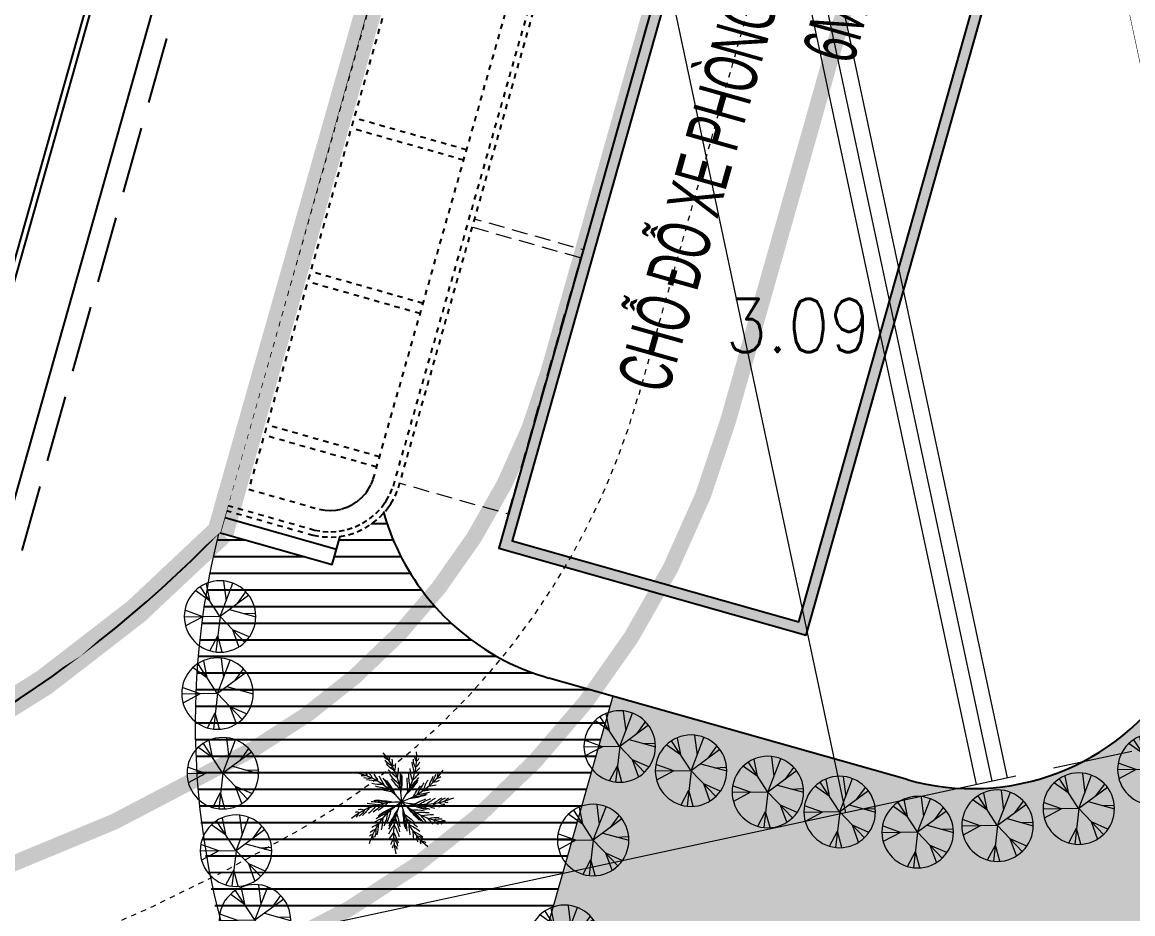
# Model space of a CAD drawing. Header units: millimetres. Extents: x 583747 to 596416, y 2304962 to 2309584.
# Drawn here: x 595666.33 to 595687.21, y 2307251.1 to 2307267.86 of the extents above; entities that cross this region are included whole.
import ezdxf
from ezdxf.enums import TextEntityAlignment as Align

# ---------------------------------------------------------------- set-up
doc = ezdxf.new("R2010")
doc.units = ezdxf.units.MM
doc.set_wipeout_variables(frame=1)
for name, pattern in [('CONTINOUS', [0]), ('DASH', [0.35, 0.25, -0.1]), ('DASH2-1', [3, 2, -1]), ('DASHED', [4.5, 3, -1.5]), ('{Long Duong}', [2.3, 1.5, -0.8])]:
    doc.linetypes.add(name, pattern=pattern)
for name, color, linetype, lineweight in [('A-DOOR', 1, 'Continuous', 9), ('A-GENM-____-OTLN', 13, 'Continuous', 9), ('bo dat CXCL', 95, 'Continuous', 18), ('Code Cao do', 7, 'Continuous', 0), ('D-building block', 8, 'Continuous', 13), ('duong chua chay', 1, 'Continuous', 15), ('Duong RG Thua', 7, 'Continuous', 0), ('KT-Chu viet', 255, 'Continuous', 20), ('KT-DV2', 7, 'Continuous', 15), ('KT-NEN', 250, 'Continuous', 0), ('KT-Net cat', 1, 'Continuous', 40), ('KT-Net thay', 7, 'Continuous', 20), ('KT-TMB', 7, 'Continuous', 0), ('KT_lo dat', 1, 'Continuous', 40), ('KT_Ms', 100, 'Continuous', 5), ('Level 15', 7, 'Continuous', 0), ('Long Duong_ Phan Cach chat lieu rair mat', 7, 'Continuous', 0), ('đường pccc', 6, 'Continuous', 13)]:
    doc.layers.add(name, color=color, linetype=linetype, lineweight=lineweight)
for name, color, linetype in [('A-FLOR-STRS', 1, 'Continuous'), ('A-GLAZ', 135, 'Continuous'), ('A-WALL-PATT', 251, 'Continuous'), ('AFP-KERB-LINE', 2, 'Continuous'), ('canopy', 2, 'DASH'), ('ccu12-Thay', 7, 'Continuous'), ('IDEA - dim', 251, 'Continuous'), ('KT-Vat lieu', 250, 'Continuous'), ('Xref_NT1+NT2_MBDV Cot vach_220729$0$ccu12-Thay', 7, 'Continuous')]:
    doc.layers.add(name, color=color, linetype=linetype)
doc.layers.add('A-TREES', color=7, linetype='Continuous', lineweight=5, true_color=0x4b833f)
doc.styles.add('Style-STANDARD', font='STANDARD.shx')
doc.styles.add('VnAvantH', font='')
doc.styles.get('VnAvantH').set_extended_font_data('.VnAvantH')

# ---------------------------------------------------------------- blocks, each defined once
blk = doc.blocks.new('wwww1')
at = {"layer": 'Duong RG Thua', "color": 7, "linetype": 'Continuous', "lineweight": 0}
for p, q in [((595684.6876056807, 2307253.699966209), (595669.7534556639, 2307323.761360677)), ((595684.3943191015, 2307253.636852633), (595669.5096831982, 2307323.465958832)), ((595684.101032522, 2307253.573739056), (595669.2784853079, 2307323.111565194))]:
    blk.add_line(p, q, dxfattribs=at)
at = {"layer": 'Duong RG Thua', "color": 7, "lineweight": 0}
for p, q in [((595667.4004751612, 2307320.002488655), (595681.6409566507, 2307253.044344948)), ((595684.843246309, 2307253.733459173), (595681.6409566505, 2307253.044344949)), ((595681.6409566505, 2307253.044344948), (595666.1495913179, 2307249.71339871))]:
    blk.add_line(p, q, dxfattribs=at)
at = {"layer": 'Long Duong_ Phan Cach chat lieu rair mat', "color": 4, "linetype": '{Long Duong}', "lineweight": 0}
blk.add_line((595696.0200593193, 2307256.095871948), (595684.8432463092, 2307253.733459173), dxfattribs=at)
at = {"layer": 'Code Cao do', "color": 212, "linetype": 'Continuous', "lineweight": 0, "style": 'Style-STANDARD'}
blk.add_text('3.09', height=1, rotation=359.9972999999998, dxfattribs=at).set_placement((595679.3842914667, 2307262.205401366), align=Align.MIDDLE_LEFT)
blk = doc.blocks.new('NEN')
at = {"layer": 'Level 15', "color": 152, "linetype": 'DASH', "lineweight": 13, "ltscale": 5, "true_color": 0x2776bb, "const_width": 0.01, "flags": 128}
blk.add_lwpolyline([(595676.7959477246, 2307316.238442715), (595672.1154765871, 2307334.115442853), (595669.7661375185, 2307334.929404999), (595660.8263181637, 2307328.16590411), (595637.3067715189, 2307310.254500783), (595613.6242579552, 2307293.167266415, 0.6848770391189095), (595643.956996487, 2307179.344669219), (595664.3256569956, 2307177.170944603), (595702.755827632, 2307178.351808255), (595705.6093727332, 2307181.995913648)], format="xyb", close=True, dxfattribs=at)
blk = doc.blocks.new('clt')
at = {"layer": 'IDEA - dim'}
for p, q in [((4740.000008931092, 10660), (4740.000008931122, 2900.000000000116)), ((13250.00000893109, 10660.00000000012), (13250.00000893109, 2900.000000000175)), ((21760.00000893108, 10660.00000000006), (21760.00000893109, 2900.000000000175)), ((6995.000008931092, 6780.000000000058), (2485.000008931122, 6780.000000000116)), ((15505.00000893111, 6780.000000000175), (10995.00000893112, 6780.000000000175)), ((24015.00000893108, 6780.000000000175), (19505.00000893109, 6780.000000000116))]:
    blk.add_line(p, q, dxfattribs=at)
for points in [[(299.9999999934516, 11500.00000000076), (26200.00001786214, 11500.00000000006), (26200.00001786218, 13500.00000000017), (299.9999999934807, 13500.00000000087)], [(485.0000089310925, 2400), (8995.000008931092, 2400), (8995.000008931092, 11300), (485.0000089310925, 11300)], [(8995.000008931092, 2400.000000000116), (17505.00000893111, 2400.000000000116), (17505.00000893109, 11300.00000000012), (8995.000008931092, 11300.00000000012)], [(17505.00000893111, 2400.000000000058), (26015.00000893109, 2400.000000000058), (26015.00000893106, 11300.00000000006), (17505.00000893108, 11300)], [(2485.000008931122, 2900.000000000116), (6995.000008931092, 2900.000000000058), (6995.000008931092, 10660.00000000006), (2485.000008931122, 10660.00000000006)], [(10995.00000893112, 2900.000000000233), (15505.00000893109, 2900.000000000233), (15505.00000893111, 10660.00000000017), (10995.00000893112, 10660.00000000017)], [(19505.00000893109, 2900.000000000175), (24015.00000893108, 2900.000000000175), (24015.00000893108, 10660.00000000012), (19505.00000893112, 10660.00000000012)], [(299.9999999933352, 2199.999999999884), (26200.00001786201, 2199.999999999884), (26200.000017862, 199.9999999998254), (299.9999999933061, 199.9999999997672)]]:
    blk.add_lwpolyline(points, close=True, dxfattribs=at)
for centre, radius in [((4740.000008931151, 9266.000000000058), 1121.308658276913), ((4740.000008931151, 9266.000000000058), 1024.962504430752), ((13250.00000893115, 9266.000000000116), 1121.308658276913), ((13250.00000893115, 9266.000000000116), 1024.962504430752), ((21760.00000893112, 9266.000000000058), 1121.308658276913), ((21760.00000893112, 9266.000000000058), 1024.962504430752), ((4740.000008931122, 6780.000000000058), 1121.308658276913), ((4740.000008931122, 6780.000000000058), 1024.962504430752), ((13250.00000893109, 6780.000000000175), 1121.308658276913), ((13250.00000893109, 6780.000000000175), 1024.962504430752), ((21760.00000893109, 6780.000000000116), 1121.308658276913), ((21760.00000893109, 6780.000000000116), 1024.962504430752), ((4740.000008931034, 4294.000000000116), 1121.308658276913), ((4740.000008931034, 4294.000000000116), 1024.962504430752), ((13250.00000893101, 4294.000000000175), 1121.308658276913), ((13250.00000893101, 4294.000000000175), 1024.962504430752), ((21760.00000893099, 4294.000000000116), 1121.308658276913), ((21760.00000893099, 4294.000000000116), 1024.962504430752)]:
    blk.add_circle(centre, radius, dxfattribs=at)
at = {"layer": 'KT-Net cat'}
for points in [[(26500.00001786224, 11299.99999999988), (1.164153218269348e-10, 11300.00000000052), (1.746229827404022e-10, 13700.00000000064), (26500.00001786229, 13699.99999999994)], [(26500.00001786211, 2400.000000000175), (-2.91038304567337e-11, 2400.000000000175), (0, 5.820766091346741e-11), (26500.0000178621, 5.820766091346741e-11)]]:
    blk.add_lwpolyline(points, close=True, dxfattribs=at)
blk = doc.blocks.new('werwer')
at = {"layer": 'A-GENM-____-OTLN', "linetype": 'DASHED', "ltscale": 100}
for p, q in [((-17415.71466629393, -23694.15132067259, -0.00408353784657949), (-22415.7126435861, -23698.64877360687, -0.00408266918785877)), ((-22415.7126435861, -23698.64877360687, -0.00408266918785877), (-22413.6438152343, -25998.64784315974, -0.004082616487065901)), ((-17413.645837944, -25994.1503902236, -0.004083485145786622), (-17415.71466629393, -23694.15132067259, -0.00408353784657949)), ((-22413.6438152343, -25998.64784315974, -0.004082616487065901), (-17413.645837944, -25994.1503902236, -0.004083485145786622))]:
    blk.add_line(p, q, dxfattribs=at)
blk = doc.blocks.new('Tree')
for p, q in [((487974.1397559046, 311902.0154153705), (487959.6186299919, 312449.4555874467)), ((487818.7585520147, 311431.8140665293), (487178.271296501, 312231.0179972649)), ((487323.9620518087, 312328.5440708995), (487469.608952999, 311867.4923955798)), ((487812.5491589903, 311435.622189641), (488148.1264930962, 312404.1957123876)), ((487974.1397559046, 311902.0154153705), (488379.603203833, 312288.4990506768)), ((487050.4925100802, 312107.0366401076), (487469.608952999, 311867.4923955798)), ((486823.3698589205, 311653.9503079057), (487333.2957089542, 311412.6646906734)), ((487812.5491589903, 311435.622189641), (486789.5399913191, 311386.6173636317)), ((486977.3624589442, 310842.8233063221), (487812.5491589903, 311435.622189641)), ((487535.9686889647, 311239.3123333454), (487498.6340693234, 310462.4556865096)), ((487812.5491589903, 311435.622189641), (487803.9767764806, 311435.5773043036)), ((487812.5491589903, 311435.622189641), (487812.5042736529, 311444.1945721507)), ((487812.5491589903, 311435.622189641), (487821.1215414404, 311435.6670749187)), ((487812.5491589903, 311435.622189641), (487812.594044268, 311427.0498071313)), ((487812.5491589903, 311435.622189641), (488815.2738754748, 311227.0700611472)), ((487812.5491589903, 311435.622189641), (488294.8941477536, 310532.1300956607)), ((488836.1503732799, 311401.1427559257), (488359.1722272633, 311321.9372298717)), ((488762.6964671611, 311056.9688814878), (488359.1722272633, 311321.9372298717)), ((487312.5729995965, 311080.7507180572), (486909.7755491136, 310951.9356693625)), ((488053.6695394515, 310983.9669960737), (488455.6363497971, 310662.9774998426)), ((488053.6695394515, 310983.9669960737), (488100.2619105576, 310471.6760370135)), ((487524.2228202223, 310836.3250343204), (487406.3617597221, 310519.2875810862))]:
    blk.add_line(p, q)
blk.add_circle((487812.5491589903, 311435.622189641), 1024.182225)
blk = doc.blocks.new('p014')
for centre, radius, start, end in [((-0.1002984563216813, 2.837948208908905), 0.2454015507522421, 173.7791131581185, 233.0395476445508), ((4.412683401570163, 1.746537685637719), 4.745752700030372, 161.8705755670265, 201.5936322851244), ((-1.149711181349574, 3.042569913135672), 1.147504384321707, 317.439100214118, 345.0126682207147), ((-0.5875337241402434, 3.145792784648656), 0.565883779157175, 308.4321033836335, 338.3515154963578), ((2.543346768475729, 4.006688895475989), 4.745752700030372, 197.8705755670275, 237.5936322851262), ((-1.749247259640256, 2.23699437670971), 0.2454015507522421, 209.7791131581185, 269.0395476445495), ((-2.324375373182349, 2.199656165288758), 0.565883779157175, 344.4321033836335, 14.35151549635747), ((-2.718513608344587, 1.785707489507679), 1.147504384321707, 353.4391002141185, 21.01266822071408), ((4.463120370560844, 4.80361697331432), 5.600359035970981, 206.1882950709169, 211.1385601171342), ((0.1368873331433207, 2.687655349403421), 0.5845469321958937, 182.8789517493702, 221.5345528091636), ((-2.804628611566635, 3.607410493753186), 2.984196019369443, 326.0526428213167, 338.8318480559709), ((-3.403443301056072, 3.43425389218153), 3.647423505899304, 327.5529401623149, 339.1109605998176), ((4.105608427502531, -2.380367225842534), 4.745752700030372, 110.1724596118627, 149.8955163299628), ((-1.469019998796639, 2.254819208337423), 0.5845469321958937, 218.8789517493717, 257.5345528091631), ((0.7872450131488193, 6.509564098901045), 5.600359035970981, 242.1882950709186, 247.1385601171316), ((-4.389374896860772, 1.26993705909647), 2.984196019369443, 2.052642821318321, 14.83184805597066), ((-4.772047260398182, 0.7778759823988537), 3.647423505899304, 3.552940162314174, 15.11096059981825), ((-5.673243382361633, -0.2288830691689725), 4.915440826419774, 10.67551182253619, 20.63066144768712), ((4.510987828683895, 3.909600970059216), 5.600359035970981, 202.9482548701073, 211.3076687611722), ((4.562936602142187, 3.622073698864114), 5.600359035970981, 201.6825186296965, 211.401862224492), ((4.613258814874655, 3.409588492000957), 5.600359035970981, 200.5185801730793, 211.4981257708792), ((4.46677812724981, 4.340011774708728), 5.600359035970981, 204.5672565172818, 211.2106809353124), ((-4.724284402112829, 3.14947850013565), 4.915440826419774, 334.6755118225372, 344.6306614476869), ((-4.382723149611643, 2.519470254790498), 4.510989319669894, 337.0346771914438, 347.4268266371094), ((5.535015120917862, -1.507003048773804), 5.600359035970981, 148.8204642179165, 159.8000098157167), ((5.670574208935463, -1.33581303187497), 5.600359035970981, 149.9844026745317, 159.7037462693288), ((5.864014856237404, -1.116835127245004), 5.600359035970981, 151.2501389149451, 159.6095528060078), ((6.174380926572084, -0.8153706005674195), 5.600359035970981, 152.8691405621184, 159.5125649801499), ((6.535930787906352, -0.5251554094982538), 5.600359035970981, 154.4901791157559, 159.4404441619708), ((1.092614613834655, 4.436839576195389), 2.984196019369443, 274.3545268661562, 287.1337321008077), ((1.675078413011519, 2.788042285744829), 1.147504384321707, 265.7409842589545, 293.3145522655529), ((2.193997065847114, 1.558398631353924), 0.5845469321958937, 131.180835794208, 169.836436854002), ((2.1649313880053, 1.837683841692872), 0.2454015507522421, 122.0809972029555, 181.3414316893889), ((2.104523487024338, 2.410848193792404), 0.565883779157175, 256.7339874284717, 286.6533995411944), ((-0.3881319131100867, 4.729854364340618), 4.745752700030372, 234.9681246683424, 274.6911813864427), ((-3.180719537195124, 0.352464674335458), 0.565883779157175, 21.52965248495067, 51.44906459767597), ((-3.245405004385205, -0.215438702069477), 1.147504384321707, 30.53664931543363, 58.11021732203207), ((-4.267000981070844, -1.634642085227881), 2.984196019369443, 39.15019192263563, 51.92939715728668), ((1.062704499098004, 6.136649589986803), 5.600359035970981, 240.5672565172815, 247.2106809353131), ((1.351460022274765, 5.814425744973967), 5.600359035970981, 238.9482548701076, 247.3076687611722), ((1.562491752479829, 5.612346019144354), 5.600359035970981, 237.6825186296947, 247.4018622244906), ((1.728098948699412, 5.470020530245648), 5.600359035970981, 236.5185801730786, 247.4981257708809), ((-5.026604969031638, -0.5378057792747981), 4.510989319669894, 13.03467719144405, 23.4268266371094), ((-0.739263633575959, 5.000948095210347), 4.510989319669894, 285.3365612362818, 295.7287106819459), ((3.707952717063691, -4.377046632813347), 5.600359035970981, 114.3201726675643, 125.2997182653633), ((-0.4565622057257173, 5.659472491952442), 4.915440826419774, 282.9773958673737, 292.9325454925235), ((3.916633932067541, -4.312747031457754), 5.600359035970981, 115.4841111241804, 125.2034547189763), ((0.5855806924669906, 4.799439691472038), 3.647423505899304, 275.8548242071507, 287.4128446446538), ((4.200084247153299, -4.241849036969086), 5.600359035970981, 116.7498473645915, 125.1092612556554), ((4.626616811580362, -4.169199673976792), 5.600359035970981, 118.3688490117651, 125.0122734297958), ((5.088959390057667, -4.134812183735839), 5.600359035970981, 119.9898875654016, 124.9401526116153), ((-3.094143954615859, 3.598394347199914), 4.745752700030372, 270.9681246683443, 310.6911813864419), ((-2.744513190685311, 0.7291482448335316), 0.2454015507522421, 246.8766622594334, 306.1370967458657), ((-2.531752673191569, 0.9123912652688944), 0.5845469321958937, 255.9765008506857, 294.6321019104817), ((-3.298484683343787, 5.666937291180759), 5.600359035970981, 279.2858441722357, 284.2361092184501), ((-2.853843229484234, 5.535647014054916), 5.600359035970981, 277.6648056185987, 284.3082300366303), ((-4.275425798357666, -2.25793275856563), 3.647423505899304, 40.65048926363026, 52.20850970113278), ((-4.556319946307319, 1.327447639919527), 4.745752700030372, 304.0338805225612, 343.7569372406599), ((-2.429172010842372, 5.452807925955483), 5.600359035970981, 276.045803971423, 284.4052178624872), ((-4.386977842009074, -3.604511527042597), 4.915440826419774, 47.77306092385167, 57.72821054900337), ((-3.684878644607899, -3.460875892809092), 4.510989319669894, 50.13222629275963, 60.52437573842398), ((-4.652860444867954, -0.9343759256469113), 4.745752700030372, 331.631907914521, 11.3549646326183), ((2.035262767118624, -4.287175545580723), 4.745752700030372, 75.67216806150964, 115.3952247796078), ((-0.5491686371632909, -4.713871285663288), 4.745752700030372, 43.63190791452072, 83.3549646326182), ((2.22334477345278, 4.540124512530042), 4.510989319669894, 250.8362696859284, 261.2284191315925), ((2.829320695959623, 4.922704778298005), 4.915440826419774, 248.4771043170198, 258.4322539421696), ((3.201043398247165, 3.623651095512038), 3.647423505899304, 241.3545326567985, 252.9125530943018), ((3.413521382613382, 3.03763458791537), 2.984196019369443, 239.8542353157997, 252.6334405504539), ((2.959647391592981, 1.348908742011474), 1.147504384321707, 231.2406927086021, 258.8142607151984), ((2.690817355905381, 0.04160981026070942), 0.5845469321958937, 96.68054424385357, 135.3361453036479), ((2.825053709597157, 0.2882383643455952), 0.2454015507522421, 87.58070565260093, 146.841140139034), ((3.099916417922316, 0.7948121305344458), 0.565883779157175, 222.233695878116, 252.1531079908407), ((-1.430460910817786, -5.49471195946461), 4.915440826419774, 83.77306092385116, 93.72821054900302), ((-2.138961839081034, 5.418915995485413), 5.600359035970981, 274.780067731012, 284.499411325808), ((-1.921024911967123, 5.405285733928061), 5.600359035970981, 273.6161292743959, 284.5956748721948), ((-0.9468776358893507, -4.965824736493104), 4.510989319669894, 86.13222629276024, 96.52437573842624), ((-5.170321521491495, 2.983582795905647), 5.600359035970981, 312.0458039714251, 320.4052178624877), ((-4.915615383694089, 3.126744907209748), 5.600359035970981, 310.7800677310109, 320.4994113258098), ((-4.731289039228784, 3.243817905659583), 5.600359035970981, 309.6161292743967, 320.5956748721963), ((-5.734863803582755, 0.1370683484976922), 5.600359035970981, 342.6818851286152, 353.6614307264144), ((-3.215030783160707, -3.490808753451532), 4.745752700030372, 7.631907914520547, 47.35496463261728), ((-5.145847340902733, -2.53529203878513), 5.600359035970981, 10.27991252057349, 21.25945811837376), ((-2.672870678596993, -5.075747522611728), 5.600359035970981, 46.27991252057421, 57.25945811837486), ((-2.535198833123076, -5.245243101296829), 5.600359035970981, 47.44385097719118, 57.1631945719844), ((0.8210517353998199, -5.677439971113671), 5.600359035970981, 82.27991252057426, 93.25945811837411), ((5.042155066529247, -0.3642318711873074), 4.510989319669894, 182.7960095389385, 193.1881589846034), ((1.032057599515056, -5.73364329431589), 5.600359035970981, 83.44385097718914, 93.16319457198456), ((4.293279259394708, 2.669034614194153), 4.510989319669894, 218.7960095389396, 229.1881589846048), ((1.309943946721816, -5.823919452745486), 5.600359035970981, 84.70958721760226, 93.06900110866407), ((5.009914801419754, 2.671859206129376), 4.915440826419774, 216.4368441700297, 226.391993795181), ((1.71004674241054, -5.988618303202912), 5.600359035970981, 86.32858886477516, 92.97201328280725), ((4.635847531559406, 1.373478708827079), 3.647423505899304, 209.3142725098083, 220.8722929473124), ((2.120206311953311, -6.204748557611317), 5.600359035970981, 87.94962741841307, 92.89989246462586), ((4.505069352069086, 0.764004091812275), 2.984196019369443, 207.813975168812, 220.5931804034641), ((-2.780429697459667, -1.584430124187584), 0.565883779157175, 57.52965248494858, 87.44906459767572), ((-2.648940397598651, -1.023291056717959), 0.2454015507522421, 282.8766622594335, 342.1370967458674), ((-2.498956110327619, -2.081894770514069), 1.147504384321707, 66.53664931543476, 94.11021732203172), ((-2.491257798227245, -3.830533474860793), 2.984196019369443, 75.15019192263472, 87.92939715728676), ((-2.584521068211622, -0.7499868446322324), 0.5845469321958937, 291.9765008506872, 330.6321019104802), ((-5.999472329932821, 2.645847922840282), 5.600359035970981, 315.2858441722337, 320.236109218449), ((-2.131712552907416, -4.33973820538089), 3.647423505899304, 76.65048926363072, 88.20850970113332), ((-5.562579348692921, 2.800985546585828), 5.600359035970981, 313.6648056185965, 320.3082300366285), ((0.5812953369121061, -4.799960607208106), 3.647423505899304, 109.7162451178498, 121.2742655553527), ((1.79913078436347, -5.385276813276811), 4.915440826419774, 116.8388167780713, 126.7939664032219), ((1.91583381564287, -4.678201936829304), 4.510989319669894, 119.1979821469783, 129.5901315926458), ((-6.189912597239264, -0.6875980520810643), 5.600359035970981, 346.7305614728167, 353.3739858908483), ((-5.960808178122051, -0.3205570140473455), 5.600359035970981, 345.1115598256429, 353.4709737167063), ((-5.825462400798727, -0.06161275883885509), 5.600359035970981, 343.8458235852304, 353.5651671800269), ((4.089237922621706, -3.939062216702567), 4.915440826419774, 144.4368441700319, 154.3919937951805), ((3.865099014797025, -3.258374161561157), 4.510989319669894, 146.7960095389378, 157.1881589846032), ((-5.134095479747273, -2.753338322838232), 5.600359035970981, 11.44385097718995, 21.16319457198585), ((-5.134081604696185, -3.045520811280312), 5.600359035970981, 12.70958721760048, 21.0690011086647), ((-2.363447050286581, -5.481615544354824), 5.600359035970981, 48.70958721760015, 57.06900110866434), ((5.623585652283808, -0.7831745311804426), 4.915440826419774, 180.4368441700306, 190.3919937951813), ((4.55778996574891, -1.613715194073805), 3.647423505899304, 173.3142725098085, 184.8722929473127), ((-2.136564644445869, -5.85003423603569), 5.600359035970981, 50.32858886477299, 56.97201328280607), ((3.224437029324392, -0.4267005047565391), 1.147504384321707, 199.2004325616106, 226.7740005682097), ((2.303014650989397, -1.392247440823368), 0.5845469321958937, 64.64028409686603, 103.295885156658), ((2.54764367843002, -1.254400854808601), 0.2454015507522421, 55.5404455056109, 114.8008799920442), ((3.049383067999017, -0.9708094692315044), 0.565883779157175, 190.1934357311271, 220.1128478438524), ((-0.9583533203951475, -3.108154820810086), 1.147504384321707, 99.60240516965143, 127.1759731762517), ((0.002157554472020706, -4.569392461172008), 2.984196019369443, 108.2159477768513, 120.9951530115055), ((-1.756751139986008, -2.038640441889839), 0.5845469321958937, 325.0422567049065, 3.697857764700044), ((-6.471405286281211, -1.055979682152469), 5.600359035970981, 348.3516000264535, 353.3018650726677), ((2.118754060621214, -4.048485315504827), 2.984196019369443, 135.8139751688111, 148.5931804034639), ((2.738811546605532, -3.98452474100057), 3.647423505899304, 137.3142725098061, 148.8722929473122), ((-5.245886765714715, -3.933808778998539), 5.600359035970981, 15.94962741841079, 20.89989246462757), ((-5.16708095628529, -3.476935926053322), 5.600359035970981, 14.328588864775, 20.97201328280668), ((4.093748004519952, -2.029921031652869), 2.984196019369443, 171.8139751688118, 184.5931804034653), ((-1.93177675839577, -6.265973030914552), 5.600359035970981, 51.94962741841078, 56.89989246462738), ((2.357816090173614, -2.240484492639041), 1.147504384321707, 163.200432561613, 190.7740005682078), ((1.044835477686931, -2.480029887666213), 0.5845469321958937, 28.64028409686438, 67.29588515665742), ((-1.465658139565178, -2.844829404177815), 0.565883779157175, 90.59540833917066, 120.5148204518926), ((-1.661622333097569, -2.30282892090144), 0.2454015507522421, 315.9424181136545, 15.20285260008646), ((0.01901651857714626, -3.200132261793179), 0.565883779157175, 118.1934357311288, 148.1128478438525), ((0.5905895437978614, -3.198479555600436), 1.147504384321707, 127.2004325616118, 154.774000568209), ((-0.4057409147652322, -2.81058430346328), 0.2454015507522421, 343.5404455056124, 42.8008799920442), ((-0.6124353354401961, -2.620525210536066), 0.5845469321958937, 352.6402840968653, 31.29588515665892), ((1.896375235570233, -2.577783754868605), 0.565883779157175, 154.1934357311279, 184.1128478438515), ((1.323768708542204, -2.512298991575911), 0.2454015507522421, 19.54044550561216, 78.80087999204589)]:
    blk.add_arc(centre, radius, start, end)
blk = doc.blocks.new('DV')
at = {"layer": 'A-WALL-PATT'}
h = blk.add_hatch(dxfattribs=at)
h.set_pattern_fill('LINE', color=256, scale=100, angle=-359.9999999999838)
h.set_pattern_definition([(344.1696956832256, (-1387399.824804783, -11180190.42845106), (86.61055060140806, 305.4584464776134), [])])
h.paths.add_polyline_path([(607935.6172213554, 125575.6110539436), (610058.9270372391, 124975.5652537346), (615649.3404911757, 144726.2809123993), (613537.9485192299, 145327.3240947723)])
h = blk.add_hatch(dxfattribs=at)
h.set_pattern_fill('LINE', color=256, scale=2499.999999999997, angle=-359.9999999999838)
h.set_pattern_definition([(1.618266221928614e-11, (11775025.25732708, 889690.0057244301), (-8.83392708826464e-11, 312.4999999999935), [])])
edge = h.paths.add_edge_path(flags=17)
edge.add_arc((615357.3094260693, 127169.2050347328), 4500.000000000144, 166.4022085823924, 254.1697117098809)
edge.add_line((614129.7595254183, 122839.8723788261), (615334.3613120541, 122498.3165502003))
edge.add_line((615334.361312747, 122498.3165512085), (613752.0798786655, 116917.9139267562))
edge.add_arc((623431.7008457184, 114173.3297891617), 10061.202919767, 164.1697117099244, 183.9367945707617)
edge.add_arc((634340.7058916092, 113482.56808424), 20946.4674958858, 179.9999999999997, 194.3481365539465)
edge.add_arc((599560.8101416826, 103237.5565018654), 15343.14669625728, -32.428069832045594, 19.23303971062097, ccw=False)
edge.add_arc((619246.2635886669, 88737.16755580902), 9203.570224239429, 137.0344271428786, 185.8614657029178)
edge.add_line((610090.8121567965, 87797.26651096344), (606227.4198386539, 86964.49395580986))
edge.add_arc((606859.5645728111, 84031.85275030136), 2999.998567603153, 102.1642570564083, 198.3748931310298)
edge.add_line((604012.5232219696, 83086.15357160568), (602064.0327523646, 88958.66852531984))
edge.add_arc((618763.0599639416, 88884.62557888031), 16699.19136334809, 139.5443048866749, 179.7459540399531, ccw=False)
edge.add_arc((590726.3238806725, 110596.5958881378), 18796.64099410879, 324.6448800113951, 383.5483115990808)
edge.add_arc((622949.4043469429, 121885.1893625259), 15460.69261529256, 166.1903481396961, 194.1476206483535, ccw=False)
edge.add_line((607935.6172213554, 125575.6110596657), (610058.9270371944, 124975.5652501862))
edge.add_line((610058.9270372391, 124975.5652537346), (610983.4441386019, 128227.1759496531))
at = {"layer": 'bo dat CXCL'}
h = blk.add_hatch(dxfattribs=at)
h.set_pattern_fill('GRASS', color=256, scale=20, angle=6.295837926640892e-14)
h.set_pattern_definition([(90, (0.2958486080169678, -0.1027917861938477), (-359.2102448000004, 359.2102447999939), [95.24999999999847, -623.1704895999903]), (44.99999999999993, (0.2958486080169678, -0.1027917861938477), (-359.2102448427657, 359.2102448427599), [95.24999999999861, -412.749999999994]), (135.0000000000001, (0.2958486080169678, -0.1027917861938477), (-359.2102448427657, -359.210244842761), [95.24999999999989, -412.7499999999994])])
edge = h.paths.add_edge_path()
edge.add_line((639857.6507200003, 88996.51245164871), (641177.0637968779, 89280.91819953918))
edge.add_line((641177.0637968779, 89280.91819953918), (633381.9280423633, 125444.0547105217))
edge.add_line((633381.9280418158, 125444.0547041893), (629672.5809599814, 125466.9473729247))
edge.add_arc((630937.001827836, 119601.6903543472), 6000.000001969869, 102.1655347455632, 147.3941744291656)
edge.add_arc((622091.8268910646, 125259.6829719543), 4500.000000462892, 254.1697117327677, 327.39417439916855, ccw=False)
edge.add_line((620864.2769932747, 120930.3503084183), (615334.361312747, 122498.3165488243))
edge.add_line((615334.361312747, 122498.3165488243), (613591.7950183311, 116352.6200123578))
edge.add_arc((634340.7058867216, 113482.5680751801), 20946.46749230497, 172.1246482647043, 197.5606241156912)
edge.add_arc((599708.6733676195, 103186.8813719749), 15191.21031341817, -32.68210909596269, 15.172086520550522, ccw=False)
edge.add_arc((619199.8976349831, 88745.65384674072), 9158.322814087456, 137.0653689857918, 185.9439028107695)
edge.add_line((610090.8121567965, 87797.2665104866), (617650.3938775063, 89426.77023792267))
edge.add_line((617650.3938782215, 89426.77023792267), (618092.8953694738, 87373.92057057098))
edge.add_arc((621025.5379760265, 88006.06560659409), 3000.000000725424, 192.1642570494143, 282.164257053762)
edge.add_line((621657.6830106974, 85073.42300701141), (632375.1205766201, 87383.61755418777))
edge.add_line((632375.1205781698, 87383.61754703522), (631721.9766060114, 90414.03054761887))
edge.add_line((631721.9766060114, 90414.03055095673), (637831.648707509, 91730.99937868118))
edge.add_line((637831.6487073898, 91730.99937534332), (638484.8652445078, 88700.60201597214))
edge.add_line((638484.8652434349, 88700.60201597214), (639651.2755633593, 88952.02729845047))
edge.add_line((639651.2755644321, 88952.02729988098), (638784.8573095798, 93163.86336183548))
edge.add_line((638784.8573081493, 93163.86336040497), (636605.4963673353, 92694.09176397324))
edge.add_line((636605.4963673353, 92694.09176397324), (636503.2995847464, 93168.2023267746))
edge.add_line((636503.2995847464, 93168.2023267746), (627803.1265206337, 91292.83871984482))
edge.add_line((627803.1265220642, 91292.83871984482), (627905.3233046532, 90818.72815704346))
edge.add_line((627905.3233046532, 90818.72815704346), (625559.2092204094, 90313.01212787628))
edge.add_line((625559.2092205286, 90313.01212787628), (619975.2613981962, 116218.0218305584))
edge.add_line((619975.261398077, 116218.0218305588), (622321.37548244, 116723.7378592491))
edge.add_line((622321.37548244, 116723.7378592491), (622423.5722651482, 116249.6272954941))
edge.add_line((622423.5722651482, 116249.6272954941), (631123.745328188, 118124.9909029007))
edge.add_line((631123.7453273535, 118124.9909029007), (631021.5485471487, 118599.1014666557))
edge.add_line((631021.5485479832, 118599.1014666557), (633367.6626313925, 119104.8174943924))
edge.add_line((633367.6626313925, 119104.8174943924), (639857.6507201167, 88996.51244433265))
h.paths.add_polyline_path([(618139.1125971079, 114295.1520485878), (618637.2686716318, 111433.6774806976), (623344.052841425, 89035.75863313675)], flags=16)
h.paths.add_polyline_path([(633367.6626313925, 119104.8174943924), (633376.8847237825, 119062.034430027), (638951.6104519367, 93199.80779266357)], flags=17)
h.paths.add_polyline_path([(637678.2822015285, 91493.34686899185), (631959.6291143894, 90260.66404533386), (631917.4861142635, 90456.17355775833), (637636.1391996145, 91688.85638189316)], flags=17)
at = {"layer": 'A-FLOR-STRS', "elevation": 2.283388679820792e-10}
blk.add_lwpolyline([(607935.6172213554, 125575.6110539436), (610058.9270372391, 124975.5652451515), (615649.3404911757, 144726.2809123993), (613537.9485192299, 145327.3240947723), (607935.6172213554, 125575.6110539436)], dxfattribs=at)
at = {"layer": 'A-GLAZ'}
for p in [(618363.064910531, 162313.3481192589), (607950.8046708107, 125591.8540868759)]:
    blk.add_line(p, (607950.8046708107, 125591.8540868759), dxfattribs=at)
blk.add_arc((591787.6790809631, 141176.029955864), 22452.46459492361, 254.8176222669895, 316.0447340625067, dxfattribs=at)
at = {"layer": 'AFP-KERB-LINE'}
for p, q in [((611027.9767694473, 128396.7549304962), (614831.241099, 141810.1375212669, 1.083296366113363e-06)), ((620864.2769905329, 120930.3503084183), (614129.7595254183, 122839.8723711967))]:
    blk.add_line(p, q, dxfattribs=at)
for centre, radius, start, end in [((615357.3094266653, 127169.2050285339), 4500.000001880512, 164.1697020905905, 254.1697085031784), ((622091.8268910646, 125259.682964325), 4500.000000091915, 254.1697085031784, 327.3941854047458)]:
    blk.add_arc(centre, radius, start, end, dxfattribs=at)
at = {"layer": 'D-building block', "linetype": 'CONTINOUS', "ltscale": 10000, "elevation": 2.283388679820792e-10}
for points in [[(605404.5677164793, 98861.70247793198, 0.2613163022952648), (608409.4580072165, 116869.8712100983, -0.1522569243263306), (607935.6172213554, 125575.6110539436)], [(615334.361312747, 122498.3165459633), (613591.7950174809, 116352.6200108528, 0.1114433351926106), (614370.3805834055, 107162.7098751068, -0.2118917164493745), (612494.8026616573, 94983.96917390823, 0.216566366139862), (610090.8121567965, 87797.26650857925, -0.2178497331161389)]]:
    blk.add_lwpolyline(points, format="xyb", dxfattribs=at)
at = {"layer": 'A-DOOR', "rotation": 74.16969568343191}
for p in [(595881.2803759575, 159551.0913519859, 0.0008066961482501194), (594468.5108118057, 154584.4771971703, 0.0008075660233820604)]:
    blk.add_blockref('werwer', p, dxfattribs=at)
at = {"layer": 'A-TREES'}
for name, p, xscale, yscale, zscale, rotation in [('Tree', (902375.1569966078, 363841.7426261902, -8.25113995871941e-09), -0.6561591987942088, 0.6561591987942088, 0.656159198794209, 71.72236063323176), ('Tree', (902326.4879117012, 362392.0285410881, -8.25113995871941e-09), -0.6561591987942088, 0.6561591987942088, 0.656159198794209, 71.72236063323176), ('Tree', (909888.4462525845, 361396.6212582588, -8.23020117390658e-09), -0.6561591987942088, 0.6561591987942088, 0.656159198794209, 71.72236063323176), ('Tree', (911229.8922644854, 360941.753370285, -8.25446872022008e-09), -0.6561591987942088, 0.6561591987942088, 0.656159198794209, 71.72236063323176), ('Tree', (919921.091117382, 360966.3619112968, -8.25446872022008e-09), -0.6561591987942088, 0.6561591987942088, 0.656159198794209, 71.72236063323176), ('Tree', (902427.4121227264, 360893.7531900406, -8.25113995871941e-09), -0.6561591987942088, 0.6561591987942088, 0.656159198794209, 71.72236063323176), ('p014', (611354.1474574804, 120511.334321022, -4.018426503956296e-06), -304.9199999999864, 304.9199999999864, 304.9199999999859, 58.08847051086504), ('Tree', (912673.6425588131, 360540.6548366547, -8.253015611663158e-09), -0.6561591987942088, 0.6561591987942088, 0.656159198794209, 71.72236063323176), ('Tree', (914023.4450925589, 360165.6565976143, -8.250838964141058e-09), -0.6561591987942088, 0.6561591987942088, 0.656159198794209, 71.72236063323176), ('Tree', (918517.6936787367, 360228.1056857109, -8.25446872022008e-09), -0.6561591987942088, 0.6561591987942088, 0.656159198794209, 71.72236063323176), ('Tree', (916991.1978274584, 359908.1863970757, -8.25446872022008e-09), -0.6561591987942088, 0.6561591987942088, 0.656159198794209, 71.72236063323176), ('Tree', (915489.3193694353, 359785.1436929703, -8.25446872022008e-09), -0.6561591987942088, 0.6561591987942088, 0.656159198794209, 71.72236063323176), ('Tree', (909389.7579612732, 359637.8434610367, -8.23020117390658e-09), -0.6561591987942088, 0.6561591987942088, 0.656159198794209, 71.72236063323176), ('Tree', (902675.8560689688, 359437.5874834061, -8.25113995871941e-09), -0.6561591987942088, 0.6561591987942088, 0.656159198794209, 71.72236063323176), ('Tree', (903032.0733368397, 358128.8701405525, -8.25113995871941e-09), -0.6561591987942088, 0.6561591987942088, 0.656159198794209, 71.72236063323176), ('Tree', (908852.3363176584, 357742.4605798721, -8.23020117390658e-09), -0.6561591987942088, 0.6561591987942088, 0.656159198794209, 71.72236063323176)]:
    blk.add_blockref(name, p, dxfattribs=dict(at, xscale=xscale, yscale=yscale, zscale=zscale, rotation=rotation))
blk = doc.blocks.new('WWWWW11')
blk.add_wipeout([(596146.3615818649, 2307305.6573381233), (596147.8285440636, 2307304.0452173376), (596150.7629438136, 2307303.3820340657), (596162.048524523, 2307307.517816646), (596165.4051456033, 2307309.5189932683), (596173.3555015537, 2307319.153731029), (596178.2315746873, 2307322.0380917024), (596181.4163572413, 2307323.062677114), (596186.0080146402, 2307323.5898095528), (596189.9042457261, 2307323.211667115), (596195.0940475697, 2307321.4383398625), (596198.0371565089, 2307319.6325917486), (596200.8094080107, 2307317.333069691), (596204.3098075503, 2307315.6493201614), (596207.2494791603, 2307314.980300404), (596210.7890871023, 2307314.6052024076), (596216.5500000002, 2307315.16), (596219.1300000001, 2307316.0100000002), (596221.6787631903, 2307317.0998650305), (596224.9113886, 2307319.1346373498), (596227.5410395903, 2307321.4657686683), (596238.1733428093, 2307359.288867094), (596238.0968819526, 2307360.409627944), (596237.7200000001, 2307361.81), (596230.6558972008, 2307391.558516441), (596229.9843406583, 2307392.8890121765), (596228.8211299448, 2307394.0842234455), (596227.2865145542, 2307394.87059217), (596225.3589578553, 2307395.106003769), (596223.8679869124, 2307394.78857129), (596222.6196871696, 2307394.115514262), (596221.0168609839, 2307393.022610689), (596208.4849748046, 2307382.633589055), (596207.4407676712, 2307381.453529403), (596206.7158046135, 2307380.0544804814), (596206.4200000002, 2307378.99), (596200.9665198424, 2307359.539130187), (596199.7980442686, 2307357.478697935), (596198.4249105974, 2307356.460218623), (596196.2180173937, 2307355.9388691476), (596194.42, 2307356.2800000003), (596193.2405711969, 2307356.9391195728), (596186.1711872608, 2307362.731889954), (596184.7917732071, 2307363.1279201983), (596182.731366028, 2307363.470164465), (596180.7227640854, 2307362.7669320228), (596178.2443049905, 2307360.9755200464), (596163.2158740925, 2307342.8258043416), (596149.957547771, 2307326.6712575853), (596148.5792082545, 2307323.5510934596), (596147.8603985051, 2307321.0017486685), (596147.2219378062, 2307318.292602497), (596146.5773248306, 2307314.7612257507), (596146.177911715, 2307311.6320212726), (596145.94916228, 2307308.647853131), (596145.9770818474, 2307306.713771885)]).translate(0, 0, -0.04395304444809574)
at = {"layer": 'A-GLAZ', "const_width": 0.5, "elevation": -0.04395304444809574}
blk.add_lwpolyline([(596237.9532998303, 2307358.1872627), (596227.5410395901, 2307321.465768668), (596227.5410395901, 2307321.465768668, -0.2736962313242766), (596205.4977849186, 2307315.381136347), (596205.4977849186, 2307315.381136347), (596205.4977849186, 2307315.381136347), (596205.4977849186, 2307315.381136347, -0.1569564258839065), (596199.3462161424, 2307318.580281519, 0.3630429882447662), (596173.3555015536, 2307319.153731029), (596165.4051456017, 2307309.518993267, -0.1023702050592303), (596160.2206245479, 2307306.884390622), (596151.5927205944, 2307303.605446029, -0.4938342429271592)], format="xyb", dxfattribs=at)
at = {"layer": 'ccu12-Thay', "elevation": 7.578803545768134}
for points in [[(596222.3428942318, 2307321.518584717), (596235.4021565362, 2307367.734381223)], [(596222.2466623521, 2307321.545777094), (596235.2596523048, 2307367.597819051)]]:
    blk.add_lwpolyline(points, dxfattribs=at)
at = {"layer": 'Xref_NT1+NT2_MBDV Cot vach_220729$0$ccu12-Thay'}
blk.add_line((596223.4273621507, 2307321.228536671, -0.0416464414379236), (596236.0661181113, 2307365.956191261, -0.0416464414379236), dxfattribs=at)
at = {"layer": 'Xref_NT1+NT2_MBDV Cot vach_220729$0$ccu12-Thay', "linetype": 'DASH', "ltscale": 5}
blk.add_line((596223.812289669, 2307321.119767163, -0.0416464414379236), (596236.47030046, 2307365.915563224, -0.0416464414379236), dxfattribs=at)
blk = doc.blocks.new('khgklh')
blk.add_wipeout([(31398.551296386868, 5693.968555248344), (37182.057840237394, 26089.81687346869), (38976.8909629751, 25561.353182804774), (39432.163504328586, 25201.671512791887), (39718.422863600776, 24605.960852431603), (39728.423706108704, 24108.428908470087), (34637.83870718629, 6122.142590641513), (34467.58265663497, 5783.3150710680075), (34082.042286867276, 5409.827456138328), (33619.57574387826, 5222.18218328641), (33203.08919688128, 5200.676847046241), (32692.108966072927, 5327.233231531445), (31398.55131078884, 5693.968551165308)]).translate(0, 0, -2.697206488831586e-08)
at = {"layer": 'canopy'}
for p, q in [((31398.55131078884, 5693.968551165424, -2.697206488831586e-08), (37181.75235196762, 26089.9034986184, -2.697206488831586e-08)), ((37333.97666780651, 25527.02495812811, -2.697206488831586e-08), (31823.57233755104, 6093.177257901058, -2.697206488831586e-08)), ((35919.96495789103, 12475.17018022016, -2.697206488831586e-08), (33803.17505461164, 13075.41333100805, -2.697206488831586e-08)), ((35865.40748716518, 12282.75530968001, -2.697206488831586e-08), (33748.61364641972, 12882.99957698816, -2.697206488831586e-08)), ((35101.64414883777, 9588.935424635652, -2.697206488831586e-08), (32984.75393173471, 10189.20702070603, -2.697206488831586e-08)), ((35047.04542629607, 9396.532251582015, -2.697206488831586e-08), (32930.19252354279, 9996.793266686145, -2.697206488831586e-08)), ((34228.66161776893, 6510.315360313281, -2.697206488831586e-08), (32111.77140066586, 7110.58695638366, -2.697206488831586e-08)), ((34283.22302596085, 6702.729114333633, -2.697206488831586e-08), (32166.33280885778, 7303.000710404012, -2.697206488831586e-08))]:
    blk.add_line(p, q, dxfattribs=at)
at = {"layer": 'canopy', "elevation": -2.697206488831586e-08}
for points in [[(31398.55129638687, 5693.968555248342), (33037.99742840789, 5229.170717445668), (33203.08919688128, 5200.676847046241), (33370.43468833901, 5192.759830158204), (33537.4791325517, 5205.540531458799), (33701.67235520482, 5238.823835114017), (33860.50770999864, 5292.101623500697), (34011.56034620665, 5364.560534355696), (34152.5242275279, 5455.094377920963), (34281.24733705074, 5562.32102452917), (34395.76453089155, 5684.603504804894), (34440.83777430654, 5746.555141776334), (34494.32753896341, 5820.075000359677), (34575.43165482022, 5966.667343470734), (34637.83870718628, 6122.14259064151), (39695.06396076083, 23956.37400388392)], [(31425.83055944368, 5790.17584093567), (33060.20090602897, 5326.817034308799), (33213.99763274938, 5300.272621831391), (33368.97756401636, 5292.940612331498), (33523.67869313993, 5304.776916923933), (33675.73928431794, 5335.600837353617), (33822.83791334927, 5384.941802025307), (33962.72890756465, 5452.046549971215), (34093.27662920952, 5535.89063044358), (34212.48807908967, 5635.194042669144), (34318.54332249984, 5748.440776853357), (34359.97503724694, 5805.387256775051), (34409.82327323593, 5873.901958308183), (34484.93441122584, 6009.662241190672), (34543.07094013505, 6154.49829511391), (39598.85722294077, 23983.65519883949)], [(31823.57233755104, 6093.177257901058), (33149.0148165077, 5717.402301763184), (33257.63137621991, 5698.65572097199), (33363.14906672388, 5693.663741023745), (33468.47693550028, 5701.722458784934), (33572.00700075924, 5722.708846309222), (33672.15872675553, 5756.302516126074), (33767.40315299295, 5801.990612430964), (33856.28623595648, 5859.075640547555), (33937.45104723983, 5926.686115222517), (34009.65848892741, 6003.789865042083), (34036.52408900857, 6040.715716769919), (34071.80621032789, 6089.209790105466), (34122.94543685392, 6181.641832081135), (34163.99987194315, 6283.921113041695), (39214.03027166426, 24092.77997866087)], [(31534.9476116728, 6175.004983682651), (31534.94762608036, 6175.00497959787)]]:
    blk.add_lwpolyline(points, dxfattribs=at)
blk = doc.blocks.new('A$C742103E6')
at = {"layer": 'KT-Vat lieu'}
for points in [[(-2000, 11799.99999999814), (-2000, 11999.99999999814), (0, 11999.99999999814), (0, -4000.000000001863), (-6000, -4000.000000001863), (-6000, 11999.99999999814), (-4000, 11999.99999999814), (-4000, 11799.99999999814), (-5800, 11799.99999999814), (-5800, -3800.000000001863), (-200, -3800.000000001863), (-200, 11799.99999999814)], [(-2249.511508105323, 11999.9996371381), (-3000.000000000698, 11249.51114524342), (-3750.488491894677, 11999.99963713996)]]:
    blk.add_hatch(color=6, dxfattribs=at).paths.add_polyline_path(points)
at = {"color": 6}
blk.add_lwpolyline([(-5800, 11799.99999999814), (-200, 11799.99999999814), (-200, -3800.000000001863), (-5800, -3800.000000001863)], close=True, dxfattribs=at)
at = {"layer": 'KT-Vat lieu', "color": 6}
for p, q in [((-4000, 11999.99999999814), (-4000, 11799.99999999814)), ((-2000, 11799.99999999814), (-2000, 11999.99999999814))]:
    blk.add_line(p, q, dxfattribs=at)
for points in [[(-4000, 11999.99999999814), (-6000, 11999.99999999814), (-6000, -4000.000000001863), (0, -4000.000000001863), (0, 11999.99999999814), (-2000, 11999.99999999814)], [(-4000, 11799.99999999814), (-5800, 11799.99999999814), (-5800, -3800.000000001863), (-200, -3800.000000001863), (-200, 11799.99999999814), (-2000, 11799.99999999814)]]:
    blk.add_lwpolyline(points, dxfattribs=at)
blk.add_lwpolyline([(-2249.511508105323, 11999.9996371381), (-3000.000000000698, 11249.51114524342), (-3750.488491894677, 11999.99963713996)], close=True, dxfattribs=at)
at = {"layer": 'KT-Chu viet', "color": 6, "insert": (-4731.85656748293, 9748.06124891527, 73.69963222171376), "char_height": 999.9999999999998, "width": 10535.87512674398, "attachment_point": 3, "rotation": 90.00000000000001, "style": 'VnAvantH'}
blk.add_mtext('{\\W0.6;CHç §ç XE PHßNG CH¸Y\\P6mx16m}', dxfattribs=at)
blk = doc.blocks.new('duong pccc')
at = {"layer": 'đường pccc', "linetype": 'DASH2-1', "const_width": 299.9999999999997, "elevation": 4.459954756070804e-05}
blk.add_lwpolyline([(11468950.02861416, 1115042.076323509), (11465595.81685019, 1103198.754702091, -0.1944978875920756), (11458470.1021347, 1094020.916426659, -0.1797970521625296), (11432950.20110869, 1089624.022263527, -0.1512176857265469), (11424115.32833171, 1094188.162291527, 0.3498859454793044), (11405719.82898486, 1094819.314496994), (11398480.90134144, 1086046.729981899, -0.1296742960001594), (11388745.1005367, 1079052.330552101), (11377741.42645764, 1074846.667515278)], format="xyb", dxfattribs=at)
at = {"layer": 'đường pccc', "linetype": 'DASH2-1', "elevation": 4.459954756070804e-05}
for points, format in [([(11467266.25477159, 1115518.947002411), (11463912.0430336, 1103675.625475883, -0.1944978875937829), (11457590.84449565, 1095533.994750023, -0.1798520336974963), (11433264.99175847, 1091345.494485855, -0.1523182724220346), (11425301.40238488, 1095476.347316742, 0.3547019926708058), (11404501.65296841, 1096092.619954109), (11397131.11483729, 1087160.541632175, -0.1296742959991551), (11388120.32047534, 1080687.001734734), (11377116.64639604, 1076481.338697433)], "xyb"), ([(11465582.48092902, 1115995.817684174, 299.9999999999997, 299.9999999999997, 0), (11462228.26921701, 1104152.496246815, 299.9999999999997, 299.9999999999997, -0.1944978875926582), (11456711.58685672, 1097047.073067665, 299.9999999999997, 299.9999999999997, -0.1799148040191138), (11433579.51700878, 1093067.018347263, 299.9999999999997, 299.9999999999997, -0.153573227450429), (11426492.46355033, 1096759.9374547, 299.9999999999997, 299.9999999999997, 0.3588734714586715), (11403276.58065391, 1097357.568047047, 299.9999999999997, 299.9999999999997, 0), (11395781.3283329, 1088274.353282928, 299.9999999999997, 299.9999999999997, -0.1296742959992178), (11387495.54041386, 1082321.672916889, 299.9999999999997, 299.9999999999997, 0), (11376491.86633432, 1078116.009880066, 299.9999999999997, 299.9999999999997, 0)], "xyseb")]:
    blk.add_lwpolyline(points, format=format, dxfattribs=at)
at = {"layer": 'đường pccc', "extrusion": (-7.940291533024088e-05, 2.24371631559666e-05, 0.9999999965958755), "rotation": 344.2212327557431}
blk.add_blockref('A$C742103E6', (11468150.11054623, 1103017.153106835, -885.3640127848325), dxfattribs=at)

msp = doc.modelspace()

# ---------------------------------------------------------------- block references
at = {"layer": 'KT-DV2', "xscale": 0.001, "yscale": 0.001, "zscale": 0.001}
msp.add_blockref('DV', (595062.100165903, 2307132.691920528), dxfattribs=at)

# ---------------------------------------------------------------- next in the draw order: block references
at = {"layer": 'KT_Ms', "xscale": 0.001, "yscale": 0.001, "zscale": 0.001}
msp.add_blockref('khgklh', (595638.7649064935, 2307252.987670977, 4.460006289600773e-08), dxfattribs=at)

# ---------------------------------------------------------------- next in the draw order: block references
at = {"layer": 'KT-NEN', "lineweight": 0}
msp.add_blockref('wwww1', (0.167280342313461, -0.04470699140802026, -0.002306602981161601), dxfattribs=at)

# ---------------------------------------------------------------- next in the draw order: block references
at = {"layer": 'duong chua chay', "xscale": 0.001, "yscale": 0.001, "zscale": 0.001}
msp.add_blockref('duong pccc', (584214.0044228953, 2306157.171396079), dxfattribs=at)
at = {"layer": 'KT-Net thay', "xscale": 0.001, "yscale": 0.001, "zscale": 0.001, "rotation": 102.1642570564205}
msp.add_blockref('clt', (595701.0514805063, 2307225.891831112), dxfattribs=at)
at = {"layer": 'KT_lo dat'}
msp.add_blockref('NEN', (-5.820766091346741e-10, 9.313225746154785e-10), dxfattribs=at)

# ---------------------------------------------------------------- next in the draw order: block references
at = {"layer": 'KT-TMB'}
msp.add_blockref('WWWWW11', (-557.4817752238596, -63.18783077551052, 0.04164644143770161), dxfattribs=at)

doc.saveas('drawing.dxf')
